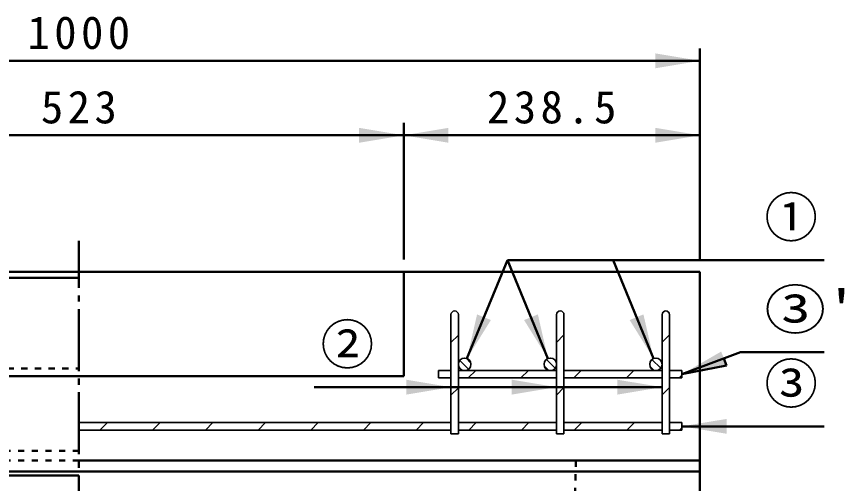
# Model space of a CAD drawing. Units: millimetres, scale not verified. Extents: x 100 to 4105, y 100 to 2870.
# Drawn here: x 2433 to 3099, y 1387 to 1763 of the extents above; entities that cross this region are included whole.
import ezdxf
from ezdxf.enums import TextEntityAlignment as Align

# ---------------------------------------------------------------- set-up
doc = ezdxf.new("R2010")
doc.units = ezdxf.units.MM
doc.header["$LTSCALE"] = 5
doc.linetypes.add('USER1', pattern=[2.2, 1, -1.2])
doc.linetypes.add('USER2', pattern=[13.4, 10, -1.2, 1, -1.2])
doc.layers.add('V-nasSTD', color=7, linetype='Continuous', lineweight=35)
doc.styles.add('ＭＳ ゴシック', font='')
doc.styles.get('ＭＳ ゴシック').set_extended_font_data('MS Gothic')

msp = doc.modelspace()

# ---------------------------------------------------------------- hatches: boundary and pattern name
at = {"layer": 'V-nasSTD'}
for points in [[(2946.969, 1721.045), (2982.969, 1727.045), (2946.969, 1733.045)], [(2708.469, 1661.045), (2744.469, 1667.045), (2708.469, 1673.045)], [(2780.469, 1673.045), (2744.469, 1667.045), (2780.469, 1661.045)], [(2946.969, 1661.045), (2982.969, 1667.045), (2946.969, 1673.045)], [(2809.046, 1520.471), (2803.496, 1522.75), (2795.369, 1487.17), (2814.596, 1518.191)], [(2846.893, 1520.471), (2841.343, 1518.191), (2860.57, 1487.17), (2852.443, 1522.75)], [(2931.893, 1520.471), (2926.343, 1518.191), (2945.57, 1487.17), (2937.443, 1522.75)], [(3002.163, 1487.223), (3004.276, 1481.607), (2968.469, 1474.545), (3000.05, 1492.839)], [(2746.469, 1458.132), (2782.469, 1464.132), (2746.469, 1470.132)], [(2831.469, 1458.132), (2867.469, 1464.132), (2831.469, 1470.132)], [(2916.469, 1458.132), (2952.469, 1464.132), (2916.469, 1470.132)], [(3004.469, 1438.545), (2968.469, 1432.545), (3004.469, 1426.545)]]:
    msp.add_hatch(color=256, dxfattribs=at).paths.add_polyline_path(points)

# ---------------------------------------------------------------- linework, layer by layer
at = {"layer": 'V-nasSTD', "lineweight": 50}
for p, q in [((2982.969, 1567.045), (2982.969, 1737.045)), ((1982.969, 1727.045), (2982.969, 1727.045)), ((2744.469, 1567.045), (2744.469, 1677.045)), ((2221.469, 1667.045), (2744.469, 1667.045)), ((2744.469, 1667.045), (2982.969, 1667.045)), ((2827.969, 1566.545), (2795.369, 1487.17)), ((2827.969, 1566.545), (2860.57, 1487.17)), ((2827.969, 1566.545), (3082.969, 1566.545)), ((2912.969, 1566.545), (2945.57, 1487.17)), ((2744.469, 1557.045), (2221.469, 1557.045)), ((2744.469, 1557.045), (2982.969, 1557.045)), ((2744.469, 1557.045), (2744.469, 1473.045)), ((2982.969, 1405.045), (2982.969, 1557.045)), ((2221.469, 1552.214), (2482.969, 1552.214)), ((2968.469, 1474.545), (3015.5, 1492.241)), ((3002.163, 1487.223), (3004.276, 1481.607)), ((3015.5, 1492.241), (3082.969, 1492.241)), ((3004.276, 1481.607), (2968.469, 1474.545)), ((2744.469, 1473.045), (2221.469, 1473.045)), ((2952.469, 1464.132), (2672.469, 1464.132)), ((2968.469, 1432.545), (3082.969, 1432.545)), ((2482.969, 1405.045), (2982.969, 1405.045)), ((2982.969, 1405.045), (2982.969, 765.045)), ((1982.969, 1396.045), (2982.969, 1396.045)), ((1982.969, 1393.045), (2482.969, 1393.045))]:
    msp.add_line(p, q, dxfattribs=at)
at = {"layer": 'V-nasSTD', "linetype": 'USER2', "lineweight": 50}
msp.add_line((2482.969, 740.045), (2482.969, 1582.045), dxfattribs=at)
at = {"layer": 'V-nasSTD'}
for p, q in [((2782.469, 1522.545), (2782.469, 1426.545)), ((2782.469, 1477.545), (2782.469, 1522.545)), ((2788.469, 1522.545), (2788.469, 1426.545)), ((2788.469, 1522.545), (2788.469, 1482.545)), ((2867.469, 1522.545), (2867.469, 1426.545)), ((2867.469, 1482.545), (2867.469, 1522.545)), ((2873.469, 1522.545), (2873.469, 1426.545)), ((2873.469, 1522.545), (2873.469, 1477.545)), ((2952.469, 1522.545), (2952.469, 1426.545)), ((2952.469, 1482.545), (2952.469, 1522.545)), ((2958.469, 1522.545), (2958.469, 1426.545)), ((2958.469, 1522.545), (2958.469, 1477.545)), ((2782.469, 1500.01), (2788.469, 1506.01)), ((2867.469, 1500.157), (2873.469, 1506.157)), ((2952.469, 1500.304), (2958.469, 1506.304)), ((2794.785, 1487.369), (2798.293, 1483.86)), ((2859.345, 1486.448), (2866.373, 1479.42)), ((2944.264, 1486.382), (2951.307, 1479.339)), ((2789.499, 1485.584), (2796.508, 1478.574)), ((2857.71, 1481.012), (2860.936, 1477.786)), ((2942.789, 1480.786), (2945.71, 1477.864)), ((2782.469, 1477.545), (2772.469, 1477.545)), ((2772.469, 1477.545), (2772.469, 1471.545)), ((2772.469, 1471.545), (2772.469, 1477.545)), ((2772.469, 1477.545), (2782.469, 1477.545)), ((2867.469, 1477.545), (2788.469, 1477.545)), ((2793.469, 1477.545), (2862.469, 1477.545)), ((2796.431, 1471.545), (2802.431, 1477.545)), ((2838.857, 1471.545), (2844.857, 1477.545)), ((2952.469, 1477.545), (2873.469, 1477.545)), ((2873.469, 1477.545), (2947.469, 1477.545)), ((2881.284, 1471.545), (2887.284, 1477.545)), ((2923.71, 1471.545), (2929.71, 1477.545)), ((2958.469, 1477.545), (2968.469, 1477.545)), ((2958.469, 1477.545), (2968.469, 1477.545)), ((2966.136, 1471.545), (2968.469, 1473.878)), ((2968.469, 1477.545), (2968.469, 1471.545)), ((2968.469, 1477.545), (2968.469, 1471.545)), ((2772.469, 1471.545), (2782.469, 1471.545)), ((2782.469, 1471.545), (2772.469, 1471.545)), ((2782.469, 1435.545), (2782.469, 1471.545)), ((2867.469, 1471.545), (2788.469, 1471.545)), ((2867.469, 1471.545), (2788.469, 1471.545)), ((2788.469, 1471.545), (2788.469, 1435.545)), ((2867.469, 1435.545), (2867.469, 1471.545)), ((2952.469, 1471.545), (2873.469, 1471.545)), ((2952.469, 1471.545), (2873.469, 1471.545)), ((2873.469, 1471.545), (2873.469, 1435.545)), ((2952.469, 1435.545), (2952.469, 1471.545)), ((2958.469, 1471.545), (2968.469, 1471.545)), ((2968.469, 1471.545), (2958.469, 1471.545)), ((2958.469, 1471.545), (2958.469, 1435.545)), ((2782.469, 1457.583), (2788.469, 1463.583)), ((2867.469, 1457.73), (2873.469, 1463.73)), ((2952.469, 1457.878), (2958.469, 1463.878)), ((2482.969, 1435.545), (2782.469, 1435.545)), ((2482.969, 1435.545), (2782.469, 1435.545)), ((2499.872, 1429.545), (2505.872, 1435.545)), ((2542.299, 1429.545), (2548.299, 1435.545)), ((2584.725, 1429.545), (2590.725, 1435.545)), ((2627.152, 1429.545), (2633.152, 1435.545)), ((2669.578, 1429.545), (2675.578, 1435.545)), ((2712.004, 1429.545), (2718.004, 1435.545)), ((2754.431, 1429.545), (2760.431, 1435.545)), ((2867.469, 1435.545), (2788.469, 1435.545)), ((2788.469, 1435.545), (2867.469, 1435.545)), ((2796.857, 1429.545), (2802.857, 1435.545)), ((2839.284, 1429.545), (2845.284, 1435.545)), ((2952.469, 1435.545), (2873.469, 1435.545)), ((2873.469, 1435.545), (2952.469, 1435.545)), ((2881.71, 1429.545), (2887.71, 1435.545)), ((2924.136, 1429.545), (2930.136, 1435.545)), ((2958.469, 1435.545), (2968.469, 1435.545)), ((2958.469, 1435.545), (2968.469, 1435.545)), ((2968.469, 1435.545), (2968.469, 1429.545)), ((2968.469, 1435.545), (2968.469, 1429.545)), ((2482.969, 1429.545), (2782.469, 1429.545)), ((2782.469, 1429.545), (2482.969, 1429.545)), ((2782.469, 1426.545), (2782.469, 1429.545)), ((2782.469, 1426.545), (2788.469, 1426.545)), ((2788.469, 1426.545), (2782.469, 1426.545)), ((2867.469, 1429.545), (2788.469, 1429.545)), ((2867.469, 1429.545), (2788.469, 1429.545)), ((2788.469, 1429.545), (2788.469, 1426.545)), ((2867.469, 1426.545), (2867.469, 1429.545)), ((2867.469, 1426.545), (2873.469, 1426.545)), ((2873.469, 1426.545), (2867.469, 1426.545)), ((2952.469, 1429.545), (2873.469, 1429.545)), ((2952.469, 1429.545), (2873.469, 1429.545)), ((2873.469, 1429.545), (2873.469, 1426.545)), ((2952.469, 1426.545), (2952.469, 1429.545)), ((2952.469, 1426.545), (2958.469, 1426.545)), ((2958.469, 1426.545), (2952.469, 1426.545)), ((2958.469, 1429.545), (2968.469, 1429.545)), ((2968.469, 1429.545), (2958.469, 1429.545)), ((2958.469, 1429.545), (2958.469, 1426.545)), ((2966.563, 1429.545), (2968.469, 1431.451))]:
    msp.add_line(p, q, dxfattribs=at)
at = {"layer": 'V-nasSTD', "linetype": 'USER1', "lineweight": 50}
for p, q in [((2227.469, 1479.045), (2482.969, 1479.045)), ((2482.969, 1412.933), (2232.728, 1412.933)), ((1982.969, 1405.045), (2482.969, 1405.045)), ((2882.969, 1405.045), (2872.969, 865.045))]:
    msp.add_line(p, q, dxfattribs=at)
at = {"layer": 'V-nasSTD'}
for centre in [(2793.469, 1482.545), (2862.469, 1482.545), (2947.469, 1482.545)]:
    msp.add_circle(centre, 5, dxfattribs=at)
for centre, radius, start, end in [((2785.469, 1522.545), 3, 0, 180), ((2785.469, 1522.545), 3, 0, 180), ((2870.469, 1522.545), 3, 0, 180), ((2870.469, 1522.545), 3, 0, 180), ((2955.469, 1522.545), 3, 0, 180), ((2955.469, 1522.545), 3, 0, 180), ((2793.469, 1482.545), 5, 270, 180), ((2862.469, 1482.545), 5, 0, 270), ((2947.469, 1482.545), 5, 0, 270), ((2793.469, 1482.545), 5, 180, 270), ((2862.469, 1482.545), 5, 270, 0), ((2947.469, 1482.545), 5, 270, 0)]:
    msp.add_arc(centre, radius, start, end, dxfattribs=at)

# ---------------------------------------------------------------- texts
at = {"layer": 'V-nasSTD', "style": 'ＭＳ ゴシック'}
for s, p in [('①', (3034.769, 1616.745)), ('②', (2677.469, 1514.332)), ('③', (3034.769, 1482.745))]:
    msp.add_text(s, height=31.67, dxfattribs=at).set_placement(p, align=Align.TOP_LEFT)
at = {"layer": 'V-nasSTD', "style": 'ＭＳ ゴシック', "width": 1.15}
msp.add_text("③'", height=31.67, dxfattribs=at).set_placement((3034.769, 1542.441), align=Align.TOP_LEFT)
at = {"layer": 'V-nasSTD', "char_height": 26.39, "attachment_point": 1, "style": 'ＭＳ ゴシック'}
for s, insert in [('\\T1.2;1000', (2441.569, 1763.045)), ('\\T1.2;523', (2452.369, 1703.045)), ('\\T1.2;238.5', (2811.519, 1703.045))]:
    msp.add_mtext(s, dxfattribs=dict(at, insert=insert))

doc.saveas('drawing.dxf')
